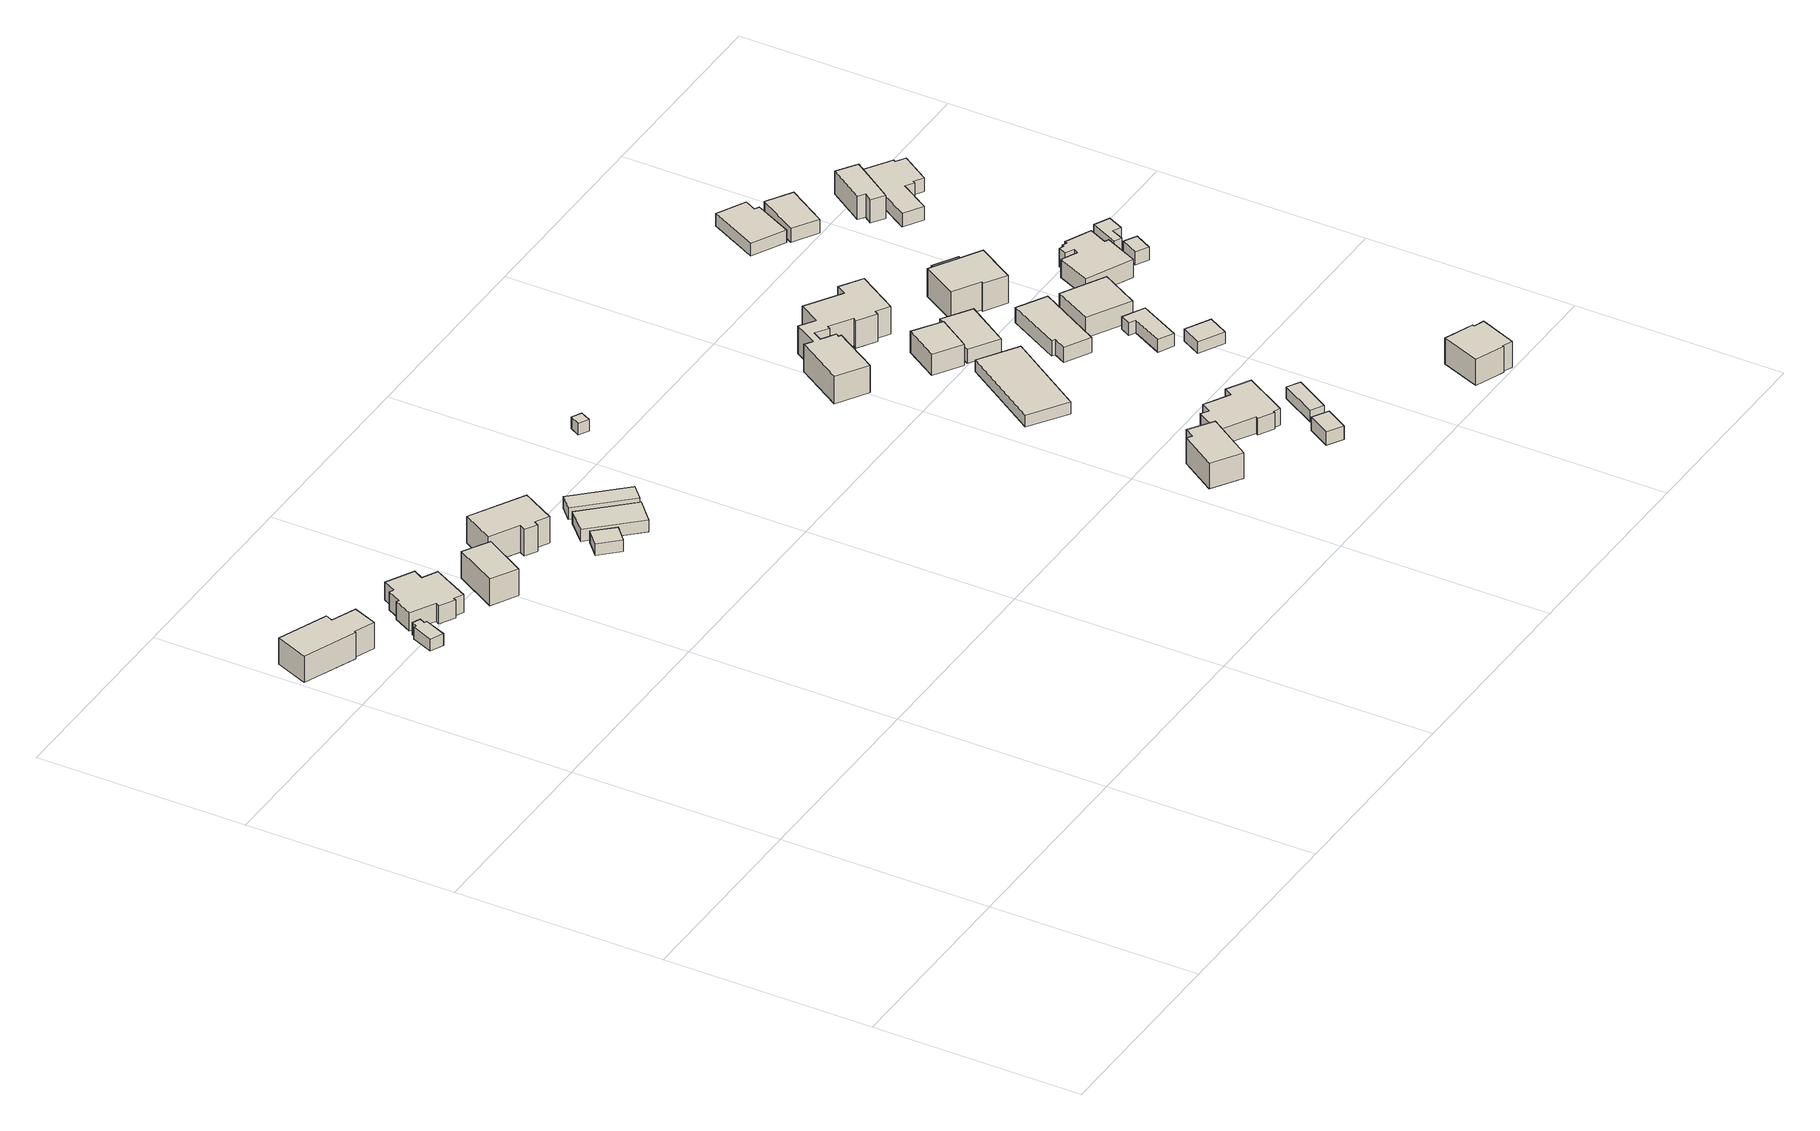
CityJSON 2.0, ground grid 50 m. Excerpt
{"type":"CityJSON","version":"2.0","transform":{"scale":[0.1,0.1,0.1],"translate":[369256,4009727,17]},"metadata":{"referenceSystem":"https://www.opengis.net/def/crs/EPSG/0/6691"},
"CityObjects":{
"building1":{"type":"Building","attributes":{"枝番":1,"利根川水系渡良瀬川洪水浸水想定区域（想定最大規模）.規模":"L2","利根川水系渡良瀬川洪水浸水想定区域（想定最大規模）.浸水ランク":"2","利根川水系渡良瀬川洪水浸水想定区域（想定最大規模）.浸水深":0.91,"利根川水系渡良瀬川洪水浸水想定区域（想定最大規模）.継続時間":5.9,"利根川水系利根川洪水浸水想定区域（計画規模）.規模":"L1","利根川水系利根川洪水浸水想定区域（計画規模）.浸水ランク":"3","利根川水系利根川洪水浸水想定区域（計画規模）.浸水深":3.62,"利根川水系利根川洪水浸水想定区域（想定最大規模）.規模":"L2","利根川水系利根川洪水浸水想定区域（想定最大規模）.浸水ランク":"3","利根川水系利根川洪水浸水想定区域（想定最大規模）.浸水深":4.74,"利根川水系谷田川洪水浸水想定区域（想定最大規模）.規模":"L2","利根川水系谷田川洪水浸水想定区域（想定最大規模）.浸水ランク":"2","利根川水系谷田川洪水浸水想定区域（想定最大規模）.浸水深":0.573,"measuredHeight":7.6,"BuildingDetails.prefecture":"10","BuildingDetails.city":"10207"},"geometry":[{"type":"Solid","lod":"1","boundaries":[[[[0,1,2,3,4,5,6,7]],[[6,8,9,7]],[[5,10,8,6]],[[4,11,10,5]],[[3,12,11,4]],[[2,13,12,3]],[[1,14,13,2]],[[0,15,14,1]],[[7,9,15,0]],[[8,10,11,12,13,14,15,9]]]]}]},
"building2":{"type":"Building","attributes":{"枝番":1,"利根川水系渡良瀬川洪水浸水想定区域（想定最大規模）.規模":"L2","利根川水系渡良瀬川洪水浸水想定区域（想定最大規模）.浸水ランク":"2","利根川水系渡良瀬川洪水浸水想定区域（想定最大規模）.浸水深":0.61,"利根川水系渡良瀬川洪水浸水想定区域（想定最大規模）.継続時間":12.5,"利根川水系利根川洪水浸水想定区域（計画規模）.規模":"L1","利根川水系利根川洪水浸水想定区域（計画規模）.浸水ランク":"3","利根川水系利根川洪水浸水想定区域（計画規模）.浸水深":3.33,"利根川水系利根川洪水浸水想定区域（想定最大規模）.規模":"L2","利根川水系利根川洪水浸水想定区域（想定最大規模）.浸水ランク":"3","利根川水系利根川洪水浸水想定区域（想定最大規模）.浸水深":4.46,"利根川水系谷田川洪水浸水想定区域（想定最大規模）.規模":"L2","利根川水系谷田川洪水浸水想定区域（想定最大規模）.浸水ランク":"1","利根川水系谷田川洪水浸水想定区域（想定最大規模）.浸水深":0.273,"利根川水系谷田川洪水浸水想定区域（想定最大規模）.継続時間":5.2,"usage":"411","BuildingDetails.prefecture":"10","BuildingDetails.city":"10207","BuildingDetails.surveyYear":2016},"geometry":[{"type":"Solid","lod":"1","boundaries":[[[[16,17,18,19,20,21,22,23]],[[22,24,25,23]],[[21,26,24,22]],[[20,27,26,21]],[[19,28,27,20]],[[18,29,28,19]],[[17,30,29,18]],[[16,31,30,17]],[[23,25,31,16]],[[24,26,27,28,29,30,31,25]]]]}]},
"building3":{"type":"Building","attributes":{"枝番":1,"利根川水系渡良瀬川洪水浸水想定区域（想定最大規模）.規模":"L2","利根川水系渡良瀬川洪水浸水想定区域（想定最大規模）.浸水ランク":"1","利根川水系渡良瀬川洪水浸水想定区域（想定最大規模）.浸水深":0.41,"利根川水系渡良瀬川洪水浸水想定区域（想定最大規模）.継続時間":11.8,"利根川水系利根川洪水浸水想定区域（計画規模）.規模":"L1","利根川水系利根川洪水浸水想定区域（計画規模）.浸水ランク":"3","利根川水系利根川洪水浸水想定区域（計画規模）.浸水深":3.13,"利根川水系利根川洪水浸水想定区域（想定最大規模）.規模":"L2","利根川水系利根川洪水浸水想定区域（想定最大規模）.浸水ランク":"3","利根川水系利根川洪水浸水想定区域（想定最大規模）.浸水深":4.25,"利根川水系谷田川洪水浸水想定区域（想定最大規模）.規模":"L2","利根川水系谷田川洪水浸水想定区域（想定最大規模）.浸水ランク":"1","利根川水系谷田川洪水浸水想定区域（想定最大規模）.浸水深":0.073,"利根川水系谷田川洪水浸水想定区域（想定最大規模）.継続時間":2.9,"usage":"411","measuredHeight":7,"BuildingDetails.prefecture":"10","BuildingDetails.city":"10207","BuildingDetails.surveyYear":2016},"geometry":[{"type":"Solid","lod":"1","boundaries":[[[[32,33,34,35,36,37,38,39,40,41,42,43,44,45]],[[44,46,47,45]],[[43,48,46,44]],[[42,49,48,43]],[[41,50,49,42]],[[40,51,50,41]],[[39,52,51,40]],[[38,53,52,39]],[[37,54,53,38]],[[36,55,54,37]],[[35,56,55,36]],[[34,57,56,35]],[[33,58,57,34]],[[32,59,58,33]],[[45,47,59,32]],[[46,48,49,50,51,52,53,54,55,56,57,58,59,47]]]]}]},
"building4":{"type":"Building","attributes":{"枝番":1,"利根川水系渡良瀬川洪水浸水想定区域（想定最大規模）.規模":"L2","利根川水系渡良瀬川洪水浸水想定区域（想定最大規模）.浸水ランク":"2","利根川水系渡良瀬川洪水浸水想定区域（想定最大規模）.浸水深":0.71,"利根川水系渡良瀬川洪水浸水想定区域（想定最大規模）.継続時間":11.8,"利根川水系利根川洪水浸水想定区域（計画規模）.規模":"L1","利根川水系利根川洪水浸水想定区域（計画規模）.浸水ランク":"3","利根川水系利根川洪水浸水想定区域（計画規模）.浸水深":3.43,"利根川水系利根川洪水浸水想定区域（想定最大規模）.規模":"L2","利根川水系利根川洪水浸水想定区域（想定最大規模）.浸水ランク":"3","利根川水系利根川洪水浸水想定区域（想定最大規模）.浸水深":4.55,"利根川水系谷田川洪水浸水想定区域（想定最大規模）.規模":"L2","利根川水系谷田川洪水浸水想定区域（想定最大規模）.浸水ランク":"1","利根川水系谷田川洪水浸水想定区域（想定最大規模）.浸水深":0.373,"利根川水系谷田川洪水浸水想定区域（想定最大規模）.継続時間":2.9,"usage":"411","measuredHeight":7.3,"BuildingDetails.prefecture":"10","BuildingDetails.city":"10207","BuildingDetails.surveyYear":2016},"geometry":[{"type":"Solid","lod":"1","boundaries":[[[[60,61,62,63]],[[62,64,65,63]],[[61,66,64,62]],[[60,67,66,61]],[[63,65,67,60]],[[64,66,67,65]]]]}]},
"building5":{"type":"Building","attributes":{"枝番":1,"利根川水系渡良瀬川洪水浸水想定区域（想定最大規模）.規模":"L2","利根川水系渡良瀬川洪水浸水想定区域（想定最大規模）.浸水ランク":"2","利根川水系渡良瀬川洪水浸水想定区域（想定最大規模）.浸水深":0.81,"利根川水系渡良瀬川洪水浸水想定区域（想定最大規模）.継続時間":14.6,"利根川水系利根川洪水浸水想定区域（計画規模）.規模":"L1","利根川水系利根川洪水浸水想定区域（計画規模）.浸水ランク":"3","利根川水系利根川洪水浸水想定区域（計画規模）.浸水深":3.52,"利根川水系利根川洪水浸水想定区域（想定最大規模）.規模":"L2","利根川水系利根川洪水浸水想定区域（想定最大規模）.浸水ランク":"3","利根川水系利根川洪水浸水想定区域（想定最大規模）.浸水深":4.64,"利根川水系谷田川洪水浸水想定区域（想定最大規模）.規模":"L2","利根川水系谷田川洪水浸水想定区域（想定最大規模）.浸水ランク":"1","利根川水系谷田川洪水浸水想定区域（想定最大規模）.浸水深":0.473,"利根川水系谷田川洪水浸水想定区域（想定最大規模）.継続時間":10.4,"usage":"411","measuredHeight":8.1,"BuildingDetails.prefecture":"10","BuildingDetails.city":"10207","BuildingDetails.surveyYear":2016},"geometry":[{"type":"Solid","lod":"1","boundaries":[[[[68,69,70,71,72,73,74,75]],[[74,76,77,75]],[[73,78,76,74]],[[72,79,78,73]],[[71,80,79,72]],[[70,81,80,71]],[[69,82,81,70]],[[68,83,82,69]],[[75,77,83,68]],[[76,78,79,80,81,82,83,77]]]]}]},
"building6":{"type":"Building","attributes":{"枝番":1,"利根川水系渡良瀬川洪水浸水想定区域（想定最大規模）.規模":"L2","利根川水系渡良瀬川洪水浸水想定区域（想定最大規模）.浸水ランク":"2","利根川水系渡良瀬川洪水浸水想定区域（想定最大規模）.浸水深":1.21,"利根川水系渡良瀬川洪水浸水想定区域（想定最大規模）.継続時間":18.2,"利根川水系利根川洪水浸水想定区域（計画規模）.規模":"L1","利根川水系利根川洪水浸水想定区域（計画規模）.浸水ランク":"3","利根川水系利根川洪水浸水想定区域（計画規模）.浸水深":3.92,"利根川水系利根川洪水浸水想定区域（想定最大規模）.規模":"L2","利根川水系利根川洪水浸水想定区域（想定最大規模）.浸水ランク":"4","利根川水系利根川洪水浸水想定区域（想定最大規模）.浸水深":5.04,"利根川水系谷田川洪水浸水想定区域（想定最大規模）.規模":"L2","利根川水系谷田川洪水浸水想定区域（想定最大規模）.浸水ランク":"2","利根川水系谷田川洪水浸水想定区域（想定最大規模）.浸水深":0.873,"利根川水系谷田川洪水浸水想定区域（想定最大規模）.継続時間":20.1,"measuredHeight":3.1,"BuildingDetails.prefecture":"10","BuildingDetails.city":"10207"},"geometry":[{"type":"Solid","lod":"1","boundaries":[[[[84,85,86,87]],[[86,88,89,87]],[[85,90,88,86]],[[84,91,90,85]],[[87,89,91,84]],[[88,90,91,89]]]]}]},
"building7":{"type":"Building","attributes":{"枝番":1,"利根川水系渡良瀬川洪水浸水想定区域（想定最大規模）.規模":"L2","利根川水系渡良瀬川洪水浸水想定区域（想定最大規模）.浸水ランク":"2","利根川水系渡良瀬川洪水浸水想定区域（想定最大規模）.浸水深":1.11,"利根川水系渡良瀬川洪水浸水想定区域（想定最大規模）.継続時間":14.6,"利根川水系利根川洪水浸水想定区域（計画規模）.規模":"L1","利根川水系利根川洪水浸水想定区域（計画規模）.浸水ランク":"3","利根川水系利根川洪水浸水想定区域（計画規模）.浸水深":3.82,"利根川水系利根川洪水浸水想定区域（想定最大規模）.規模":"L2","利根川水系利根川洪水浸水想定区域（想定最大規模）.浸水ランク":"3","利根川水系利根川洪水浸水想定区域（想定最大規模）.浸水深":4.94,"利根川水系谷田川洪水浸水想定区域（想定最大規模）.規模":"L2","利根川水系谷田川洪水浸水想定区域（想定最大規模）.浸水ランク":"2","利根川水系谷田川洪水浸水想定区域（想定最大規模）.浸水深":0.773,"利根川水系谷田川洪水浸水想定区域（想定最大規模）.継続時間":10.4,"measuredHeight":3.9,"BuildingDetails.prefecture":"10","BuildingDetails.city":"10207"},"geometry":[{"type":"Solid","lod":"1","boundaries":[[[[92,93,94,95]],[[94,96,97,95]],[[93,98,96,94]],[[92,99,98,93]],[[95,97,99,92]],[[96,98,99,97]]]]}]},
"building8":{"type":"Building","attributes":{"枝番":1,"利根川水系渡良瀬川洪水浸水想定区域（想定最大規模）.規模":"L2","利根川水系渡良瀬川洪水浸水想定区域（想定最大規模）.浸水ランク":"2","利根川水系渡良瀬川洪水浸水想定区域（想定最大規模）.浸水深":1.01,"利根川水系渡良瀬川洪水浸水想定区域（想定最大規模）.継続時間":14.6,"利根川水系利根川洪水浸水想定区域（計画規模）.規模":"L1","利根川水系利根川洪水浸水想定区域（計画規模）.浸水ランク":"3","利根川水系利根川洪水浸水想定区域（計画規模）.浸水深":3.72,"利根川水系利根川洪水浸水想定区域（想定最大規模）.規模":"L2","利根川水系利根川洪水浸水想定区域（想定最大規模）.浸水ランク":"3","利根川水系利根川洪水浸水想定区域（想定最大規模）.浸水深":4.84,"利根川水系谷田川洪水浸水想定区域（想定最大規模）.規模":"L2","利根川水系谷田川洪水浸水想定区域（想定最大規模）.浸水ランク":"2","利根川水系谷田川洪水浸水想定区域（想定最大規模）.浸水深":0.673,"利根川水系谷田川洪水浸水想定区域（想定最大規模）.継続時間":10.4,"measuredHeight":3.3,"BuildingDetails.prefecture":"10","BuildingDetails.city":"10207"},"geometry":[{"type":"Solid","lod":"1","boundaries":[[[[100,101,102,103]],[[102,104,105,103]],[[101,106,104,102]],[[100,107,106,101]],[[103,105,107,100]],[[104,106,107,105]]]]}]},
"building9":{"type":"Building","attributes":{"枝番":1,"利根川水系渡良瀬川洪水浸水想定区域（想定最大規模）.規模":"L2","利根川水系渡良瀬川洪水浸水想定区域（想定最大規模）.浸水ランク":"2","利根川水系渡良瀬川洪水浸水想定区域（想定最大規模）.浸水深":0.51,"利根川水系利根川洪水浸水想定区域（計画規模）.規模":"L1","利根川水系利根川洪水浸水想定区域（計画規模）.浸水ランク":"3","利根川水系利根川洪水浸水想定区域（計画規模）.浸水深":3.21,"利根川水系利根川洪水浸水想定区域（想定最大規模）.規模":"L2","利根川水系利根川洪水浸水想定区域（想定最大規模）.浸水ランク":"3","利根川水系利根川洪水浸水想定区域（想定最大規模）.浸水深":4.3,"利根川水系谷田川洪水浸水想定区域（想定最大規模）.規模":"L2","利根川水系谷田川洪水浸水想定区域（想定最大規模）.浸水ランク":"1","利根川水系谷田川洪水浸水想定区域（想定最大規模）.浸水深":0.173,"BuildingDetails.prefecture":"10","BuildingDetails.city":"10207"},"geometry":[{"type":"Solid","lod":"1","boundaries":[[[[108,109,110,111]],[[110,112,113,111]],[[109,114,112,110]],[[108,115,114,109]],[[111,113,115,108]],[[112,114,115,113]]]]}]},
"building10":{"type":"Building","attributes":{"枝番":1,"利根川水系渡良瀬川洪水浸水想定区域（想定最大規模）.規模":"L2","利根川水系渡良瀬川洪水浸水想定区域（想定最大規模）.浸水ランク":"1","利根川水系渡良瀬川洪水浸水想定区域（想定最大規模）.浸水深":0.41,"利根川水系渡良瀬川洪水浸水想定区域（想定最大規模）.継続時間":9.7,"利根川水系利根川洪水浸水想定区域（計画規模）.規模":"L1","利根川水系利根川洪水浸水想定区域（計画規模）.浸水ランク":"3","利根川水系利根川洪水浸水想定区域（計画規模）.浸水深":3.13,"利根川水系利根川洪水浸水想定区域（想定最大規模）.規模":"L2","利根川水系利根川洪水浸水想定区域（想定最大規模）.浸水ランク":"3","利根川水系利根川洪水浸水想定区域（想定最大規模）.浸水深":4.26,"利根川水系谷田川洪水浸水想定区域（想定最大規模）.規模":"L2","利根川水系谷田川洪水浸水想定区域（想定最大規模）.浸水ランク":"1","利根川水系谷田川洪水浸水想定区域（想定最大規模）.浸水深":0.073,"usage":"411","measuredHeight":7.9,"BuildingDetails.prefecture":"10","BuildingDetails.city":"10207","BuildingDetails.surveyYear":2016},"geometry":[{"type":"Solid","lod":"1","boundaries":[[[[116,117,118,119,120,121]],[[120,122,123,121]],[[119,124,122,120]],[[118,125,124,119]],[[117,126,125,118]],[[116,127,126,117]],[[121,123,127,116]],[[122,124,125,126,127,123]]]]}]},
"building11":{"type":"Building","attributes":{"枝番":1,"利根川水系渡良瀬川洪水浸水想定区域（想定最大規模）.規模":"L2","利根川水系渡良瀬川洪水浸水想定区域（想定最大規模）.浸水ランク":"1","利根川水系渡良瀬川洪水浸水想定区域（想定最大規模）.浸水深":0.12,"利根川水系渡良瀬川洪水浸水想定区域（想定最大規模）.継続時間":7.9,"利根川水系利根川洪水浸水想定区域（計画規模）.規模":"L1","利根川水系利根川洪水浸水想定区域（計画規模）.浸水ランク":"2","利根川水系利根川洪水浸水想定区域（計画規模）.浸水深":2.62,"利根川水系利根川洪水浸水想定区域（想定最大規模）.規模":"L2","利根川水系利根川洪水浸水想定区域（想定最大規模）.浸水ランク":"3","利根川水系利根川洪水浸水想定区域（想定最大規模）.浸水深":3.73,"利根川水系谷田川洪水浸水想定区域（想定最大規模）.規模":"L2","usage":"411","measuredHeight":5.4,"BuildingDetails.prefecture":"10","BuildingDetails.city":"10207","BuildingDetails.surveyYear":2016},"geometry":[{"type":"Solid","lod":"1","boundaries":[[[[128,129,130,131,132,133,134,135,136,137,138,139]],[[138,140,141,139]],[[137,142,140,138]],[[136,143,142,137]],[[135,144,143,136]],[[134,145,144,135]],[[133,146,145,134]],[[132,147,146,133]],[[131,148,147,132]],[[130,149,148,131]],[[129,150,149,130]],[[128,151,150,129]],[[139,141,151,128]],[[140,142,143,144,145,146,147,148,149,150,151,141]]]]}]},
"building12":{"type":"Building","attributes":{"枝番":1,"利根川水系渡良瀬川洪水浸水想定区域（想定最大規模）.規模":"L2","利根川水系渡良瀬川洪水浸水想定区域（想定最大規模）.浸水ランク":"1","利根川水系渡良瀬川洪水浸水想定区域（想定最大規模）.浸水深":0.31,"利根川水系渡良瀬川洪水浸水想定区域（想定最大規模）.継続時間":7.9,"利根川水系利根川洪水浸水想定区域（計画規模）.規模":"L1","利根川水系利根川洪水浸水想定区域（計画規模）.浸水ランク":"3","利根川水系利根川洪水浸水想定区域（計画規模）.浸水深":3.03,"利根川水系利根川洪水浸水想定区域（想定最大規模）.規模":"L2","利根川水系利根川洪水浸水想定区域（想定最大規模）.浸水ランク":"3","利根川水系利根川洪水浸水想定区域（想定最大規模）.浸水深":4.15,"利根川水系谷田川洪水浸水想定区域（想定最大規模）.規模":"L2","measuredHeight":4,"BuildingDetails.prefecture":"10","BuildingDetails.city":"10207"},"geometry":[{"type":"Solid","lod":"1","boundaries":[[[[152,153,154,155]],[[154,156,157,155]],[[153,158,156,154]],[[152,159,158,153]],[[155,157,159,152]],[[156,158,159,157]]]]}]},
"building13":{"type":"Building","attributes":{"枝番":1,"利根川水系渡良瀬川洪水浸水想定区域（想定最大規模）.規模":"L2","利根川水系渡良瀬川洪水浸水想定区域（想定最大規模）.浸水ランク":"2","利根川水系渡良瀬川洪水浸水想定区域（想定最大規模）.浸水深":0.81,"利根川水系渡良瀬川洪水浸水想定区域（想定最大規模）.継続時間":7.2,"利根川水系利根川洪水浸水想定区域（計画規模）.規模":"L1","利根川水系利根川洪水浸水想定区域（計画規模）.浸水ランク":"3","利根川水系利根川洪水浸水想定区域（計画規模）.浸水深":3.53,"利根川水系利根川洪水浸水想定区域（想定最大規模）.規模":"L2","利根川水系利根川洪水浸水想定区域（想定最大規模）.浸水ランク":"3","利根川水系利根川洪水浸水想定区域（想定最大規模）.浸水深":4.66,"利根川水系谷田川洪水浸水想定区域（想定最大規模）.規模":"L2","利根川水系谷田川洪水浸水想定区域（想定最大規模）.浸水ランク":"1","利根川水系谷田川洪水浸水想定区域（想定最大規模）.浸水深":0.473,"BuildingDetails.prefecture":"10","BuildingDetails.city":"10207"},"geometry":[{"type":"Solid","lod":"1","boundaries":[[[[160,161,162,163]],[[162,164,165,163]],[[161,166,164,162]],[[160,167,166,161]],[[163,165,167,160]],[[164,166,167,165]]]]}]},
"building14":{"type":"Building","attributes":{"枝番":1,"利根川水系渡良瀬川洪水浸水想定区域（想定最大規模）.規模":"L2","利根川水系渡良瀬川洪水浸水想定区域（想定最大規模）.浸水ランク":"1","利根川水系渡良瀬川洪水浸水想定区域（想定最大規模）.浸水深":0.42,"利根川水系利根川洪水浸水想定区域（計画規模）.規模":"L1","利根川水系利根川洪水浸水想定区域（計画規模）.浸水ランク":"3","利根川水系利根川洪水浸水想定区域（計画規模）.浸水深":3.12,"利根川水系利根川洪水浸水想定区域（想定最大規模）.規模":"L2","利根川水系利根川洪水浸水想定区域（想定最大規模）.浸水ランク":"3","利根川水系利根川洪水浸水想定区域（想定最大規模）.浸水深":4.23,"利根川水系谷田川洪水浸水想定区域（想定最大規模）.規模":"L2","利根川水系谷田川洪水浸水想定区域（想定最大規模）.浸水ランク":"1","利根川水系谷田川洪水浸水想定区域（想定最大規模）.浸水深":0.272,"usage":"411","measuredHeight":8.9,"BuildingDetails.prefecture":"10","BuildingDetails.city":"10207","BuildingDetails.surveyYear":2016},"geometry":[{"type":"Solid","lod":"1","boundaries":[[[[168,169,170,171,172,173,174,175,176,177,178,179,180,181,182,183,184,185,186,187,188,189]],[[188,190,191,189]],[[187,192,190,188]],[[186,193,192,187]],[[185,194,193,186]],[[184,195,194,185]],[[183,196,195,184]],[[182,197,196,183]],[[181,198,197,182]],[[180,199,198,181]],[[179,200,199,180]],[[178,201,200,179]],[[177,202,201,178]],[[176,203,202,177]],[[175,204,203,176]],[[174,205,204,175]],[[173,206,205,174]],[[172,207,206,173]],[[171,208,207,172]],[[170,209,208,171]],[[169,210,209,170]],[[168,211,210,169]],[[189,191,211,168]],[[190,192,193,194,195,196,197,198,199,200,201,202,203,204,205,206,207,208,209,210,211,191]]]]}]},
"building15":{"type":"Building","attributes":{"枝番":1,"利根川水系渡良瀬川洪水浸水想定区域（想定最大規模）.規模":"L2","利根川水系渡良瀬川洪水浸水想定区域（想定最大規模）.浸水ランク":"1","利根川水系渡良瀬川洪水浸水想定区域（想定最大規模）.浸水深":0.32,"利根川水系渡良瀬川洪水浸水想定区域（想定最大規模）.継続時間":7.9,"利根川水系利根川洪水浸水想定区域（計画規模）.規模":"L1","利根川水系利根川洪水浸水想定区域（計画規模）.浸水ランク":"3","利根川水系利根川洪水浸水想定区域（計画規模）.浸水深":3.03,"利根川水系利根川洪水浸水想定区域（想定最大規模）.規模":"L2","利根川水系利根川洪水浸水想定区域（想定最大規模）.浸水ランク":"3","利根川水系利根川洪水浸水想定区域（想定最大規模）.浸水深":4.15,"利根川水系谷田川洪水浸水想定区域（想定最大規模）.規模":"L2","利根川水系谷田川洪水浸水想定区域（想定最大規模）.浸水ランク":"1","利根川水系谷田川洪水浸水想定区域（想定最大規模）.浸水深":0.173,"BuildingDetails.prefecture":"10","BuildingDetails.city":"10207"},"geometry":[{"type":"Solid","lod":"1","boundaries":[[[[212,213,214,215]],[[214,216,217,215]],[[213,218,216,214]],[[212,219,218,213]],[[215,217,219,212]],[[216,218,219,217]]]]}]},
"building16":{"type":"Building","attributes":{"枝番":1,"利根川水系渡良瀬川洪水浸水想定区域（想定最大規模）.規模":"L2","利根川水系渡良瀬川洪水浸水想定区域（想定最大規模）.浸水ランク":"1","利根川水系渡良瀬川洪水浸水想定区域（想定最大規模）.浸水深":0.21,"利根川水系渡良瀬川洪水浸水想定区域（想定最大規模）.継続時間":9.4,"利根川水系利根川洪水浸水想定区域（計画規模）.規模":"L1","利根川水系利根川洪水浸水想定区域（計画規模）.浸水ランク":"2","利根川水系利根川洪水浸水想定区域（計画規模）.浸水深":2.92,"利根川水系利根川洪水浸水想定区域（想定最大規模）.規模":"L2","利根川水系利根川洪水浸水想定区域（想定最大規模）.浸水ランク":"3","利根川水系利根川洪水浸水想定区域（想定最大規模）.浸水深":4.03,"利根川水系谷田川洪水浸水想定区域（想定最大規模）.規模":"L2","利根川水系谷田川洪水浸水想定区域（想定最大規模）.浸水ランク":"1","利根川水系谷田川洪水浸水想定区域（想定最大規模）.浸水深":0.173,"usage":"411","measuredHeight":6.3,"BuildingDetails.prefecture":"10","BuildingDetails.city":"10207","BuildingDetails.surveyYear":2016},"geometry":[{"type":"Solid","lod":"1","boundaries":[[[[220,221,222,223]],[[222,224,225,223]],[[221,226,224,222]],[[220,227,226,221]],[[223,225,227,220]],[[224,226,227,225]]]]}]},
"building17":{"type":"Building","attributes":{"枝番":1,"利根川水系渡良瀬川洪水浸水想定区域（想定最大規模）.規模":"L2","利根川水系渡良瀬川洪水浸水想定区域（想定最大規模）.浸水ランク":"2","利根川水系渡良瀬川洪水浸水想定区域（想定最大規模）.浸水深":0.51,"利根川水系利根川洪水浸水想定区域（計画規模）.規模":"L1","利根川水系利根川洪水浸水想定区域（計画規模）.浸水ランク":"3","利根川水系利根川洪水浸水想定区域（計画規模）.浸水深":3.21,"利根川水系利根川洪水浸水想定区域（想定最大規模）.規模":"L2","利根川水系利根川洪水浸水想定区域（想定最大規模）.浸水ランク":"3","利根川水系利根川洪水浸水想定区域（想定最大規模）.浸水深":4.32,"利根川水系谷田川洪水浸水想定区域（想定最大規模）.規模":"L2","利根川水系谷田川洪水浸水想定区域（想定最大規模）.浸水ランク":"1","利根川水系谷田川洪水浸水想定区域（想定最大規模）.浸水深":0.173,"usage":"411","measuredHeight":5.3,"BuildingDetails.prefecture":"10","BuildingDetails.city":"10207","BuildingDetails.surveyYear":2016},"geometry":[{"type":"Solid","lod":"1","boundaries":[[[[228,229,230,231]],[[230,232,233,231]],[[229,234,232,230]],[[228,235,234,229]],[[231,233,235,228]],[[232,234,235,233]]]]}]},
"building18":{"type":"Building","attributes":{"枝番":1,"利根川水系渡良瀬川洪水浸水想定区域（想定最大規模）.規模":"L2","利根川水系渡良瀬川洪水浸水想定区域（想定最大規模）.浸水ランク":"2","利根川水系渡良瀬川洪水浸水想定区域（想定最大規模）.浸水深":0.51,"利根川水系利根川洪水浸水想定区域（計画規模）.規模":"L1","利根川水系利根川洪水浸水想定区域（計画規模）.浸水ランク":"3","利根川水系利根川洪水浸水想定区域（計画規模）.浸水深":3.21,"利根川水系利根川洪水浸水想定区域（想定最大規模）.規模":"L2","利根川水系利根川洪水浸水想定区域（想定最大規模）.浸水ランク":"3","利根川水系利根川洪水浸水想定区域（想定最大規模）.浸水深":4.32,"利根川水系谷田川洪水浸水想定区域（想定最大規模）.規模":"L2","利根川水系谷田川洪水浸水想定区域（想定最大規模）.浸水ランク":"1","利根川水系谷田川洪水浸水想定区域（想定最大規模）.浸水深":0.173,"usage":"411","measuredHeight":4.4,"BuildingDetails.prefecture":"10","BuildingDetails.city":"10207","BuildingDetails.surveyYear":2016},"geometry":[{"type":"Solid","lod":"1","boundaries":[[[[236,237,238,239,240,241]],[[240,242,243,241]],[[239,244,242,240]],[[238,245,244,239]],[[237,246,245,238]],[[236,247,246,237]],[[241,243,247,236]],[[242,244,245,246,247,243]]]]}]},
"building19":{"type":"Building","attributes":{"枝番":1,"利根川水系渡良瀬川洪水浸水想定区域（想定最大規模）.規模":"L2","利根川水系渡良瀬川洪水浸水想定区域（想定最大規模）.浸水ランク":"2","利根川水系渡良瀬川洪水浸水想定区域（想定最大規模）.浸水深":0.62,"利根川水系渡良瀬川洪水浸水想定区域（想定最大規模）.継続時間":7.3,"利根川水系利根川洪水浸水想定区域（計画規模）.規模":"L1","利根川水系利根川洪水浸水想定区域（計画規模）.浸水ランク":"3","利根川水系利根川洪水浸水想定区域（計画規模）.浸水深":3.31,"利根川水系利根川洪水浸水想定区域（想定最大規模）.規模":"L2","利根川水系利根川洪水浸水想定区域（想定最大規模）.浸水ランク":"3","利根川水系利根川洪水浸水想定区域（想定最大規模）.浸水深":4.41,"利根川水系谷田川洪水浸水想定区域（想定最大規模）.規模":"L2","利根川水系谷田川洪水浸水想定区域（想定最大規模）.浸水ランク":"1","利根川水系谷田川洪水浸水想定区域（想定最大規模）.浸水深":0.273,"measuredHeight":5,"BuildingDetails.prefecture":"10","BuildingDetails.city":"10207"},"geometry":[{"type":"Solid","lod":"1","boundaries":[[[[248,249,250,251,252,253]],[[252,254,255,253]],[[251,256,254,252]],[[250,257,256,251]],[[249,258,257,250]],[[248,259,258,249]],[[253,255,259,248]],[[254,256,257,258,259,255]]]]}]},
"building20":{"type":"Building","attributes":{"枝番":1,"利根川水系渡良瀬川洪水浸水想定区域（想定最大規模）.規模":"L2","利根川水系渡良瀬川洪水浸水想定区域（想定最大規模）.浸水ランク":"2","利根川水系渡良瀬川洪水浸水想定区域（想定最大規模）.浸水深":0.62,"利根川水系利根川洪水浸水想定区域（計画規模）.規模":"L1","利根川水系利根川洪水浸水想定区域（計画規模）.浸水ランク":"3","利根川水系利根川洪水浸水想定区域（計画規模）.浸水深":3.31,"利根川水系利根川洪水浸水想定区域（想定最大規模）.規模":"L2","利根川水系利根川洪水浸水想定区域（想定最大規模）.浸水ランク":"3","利根川水系利根川洪水浸水想定区域（想定最大規模）.浸水深":4.41,"利根川水系谷田川洪水浸水想定区域（想定最大規模）.規模":"L2","利根川水系谷田川洪水浸水想定区域（想定最大規模）.浸水ランク":"1","利根川水系谷田川洪水浸水想定区域（想定最大規模）.浸水深":0.273,"BuildingDetails.prefecture":"10","BuildingDetails.city":"10207"},"geometry":[{"type":"Solid","lod":"1","boundaries":[[[[260,261,262,263]],[[262,264,265,263]],[[261,266,264,262]],[[260,267,266,261]],[[263,265,267,260]],[[264,266,267,265]]]]}]},
"building21":{"type":"Building","attributes":{"枝番":1,"利根川水系渡良瀬川洪水浸水想定区域（想定最大規模）.規模":"L2","利根川水系渡良瀬川洪水浸水想定区域（想定最大規模）.浸水ランク":"1","利根川水系渡良瀬川洪水浸水想定区域（想定最大規模）.浸水深":0.32,"利根川水系渡良瀬川洪水浸水想定区域（想定最大規模）.継続時間":7.3,"利根川水系利根川洪水浸水想定区域（計画規模）.規模":"L1","利根川水系利根川洪水浸水想定区域（計画規模）.浸水ランク":"3","利根川水系利根川洪水浸水想定区域（計画規模）.浸水深":3,"利根川水系利根川洪水浸水想定区域（想定最大規模）.規模":"L2","利根川水系利根川洪水浸水想定区域（想定最大規模）.浸水ランク":"3","利根川水系利根川洪水浸水想定区域（想定最大規模）.浸水深":4.1,"利根川水系谷田川洪水浸水想定区域（想定最大規模）.規模":"L2","利根川水系谷田川洪水浸水想定区域（想定最大規模）.浸水ランク":"1","利根川水系谷田川洪水浸水想定区域（想定最大規模）.浸水深":0.172,"usage":"411","measuredHeight":6.3,"BuildingDetails.prefecture":"10","BuildingDetails.city":"10207","BuildingDetails.surveyYear":2016},"geometry":[{"type":"Solid","lod":"1","boundaries":[[[[268,269,270,271]],[[270,272,273,271]],[[269,274,272,270]],[[268,275,274,269]],[[271,273,275,268]],[[272,274,275,273]]]]}]},
"building22":{"type":"Building","attributes":{"枝番":1,"利根川水系渡良瀬川洪水浸水想定区域（想定最大規模）.規模":"L2","利根川水系渡良瀬川洪水浸水想定区域（想定最大規模）.浸水ランク":"1","利根川水系渡良瀬川洪水浸水想定区域（想定最大規模）.浸水深":0.21,"利根川水系利根川洪水浸水想定区域（計画規模）.規模":"L1","利根川水系利根川洪水浸水想定区域（計画規模）.浸水ランク":"2","利根川水系利根川洪水浸水想定区域（計画規模）.浸水深":2.9,"利根川水系利根川洪水浸水想定区域（想定最大規模）.規模":"L2","利根川水系利根川洪水浸水想定区域（想定最大規模）.浸水ランク":"3","利根川水系利根川洪水浸水想定区域（想定最大規模）.浸水深":4,"利根川水系谷田川洪水浸水想定区域（想定最大規模）.規模":"L2","利根川水系谷田川洪水浸水想定区域（想定最大規模）.浸水ランク":"1","利根川水系谷田川洪水浸水想定区域（想定最大規模）.浸水深":0.072,"usage":"411","measuredHeight":8.3,"BuildingDetails.prefecture":"10","BuildingDetails.city":"10207","BuildingDetails.surveyYear":2016},"geometry":[{"type":"Solid","lod":"1","boundaries":[[[[276,277,278,279,280,281]],[[280,282,283,281]],[[279,284,282,280]],[[278,285,284,279]],[[277,286,285,278]],[[276,287,286,277]],[[281,283,287,276]],[[282,284,285,286,287,283]]]]}]},
"building23":{"type":"Building","attributes":{"枝番":1,"利根川水系渡良瀬川洪水浸水想定区域（想定最大規模）.規模":"L2","利根川水系渡良瀬川洪水浸水想定区域（想定最大規模）.浸水ランク":"1","利根川水系渡良瀬川洪水浸水想定区域（想定最大規模）.浸水深":0.42,"利根川水系渡良瀬川洪水浸水想定区域（想定最大規模）.継続時間":1.2,"利根川水系利根川洪水浸水想定区域（計画規模）.規模":"L1","利根川水系利根川洪水浸水想定区域（計画規模）.浸水ランク":"3","利根川水系利根川洪水浸水想定区域（計画規模）.浸水深":3.12,"利根川水系利根川洪水浸水想定区域（想定最大規模）.規模":"L2","利根川水系利根川洪水浸水想定区域（想定最大規模）.浸水ランク":"3","利根川水系利根川洪水浸水想定区域（想定最大規模）.浸水深":4.23,"利根川水系谷田川洪水浸水想定区域（想定最大規模）.規模":"L2","利根川水系谷田川洪水浸水想定区域（想定最大規模）.浸水ランク":"1","利根川水系谷田川洪水浸水想定区域（想定最大規模）.浸水深":0.073,"usage":"411","measuredHeight":7.7,"BuildingDetails.prefecture":"10","BuildingDetails.city":"10207","BuildingDetails.surveyYear":2016},"geometry":[{"type":"Solid","lod":"1","boundaries":[[[[288,289,290,291,292,293,294,295]],[[294,296,297,295]],[[293,298,296,294]],[[292,299,298,293]],[[291,300,299,292]],[[290,301,300,291]],[[289,302,301,290]],[[288,303,302,289]],[[295,297,303,288]],[[296,298,299,300,301,302,303,297]]]]}]},
"building24":{"type":"Building","attributes":{"枝番":1,"利根川水系渡良瀬川洪水浸水想定区域（想定最大規模）.規模":"L2","利根川水系渡良瀬川洪水浸水想定区域（想定最大規模）.浸水ランク":"1","利根川水系渡良瀬川洪水浸水想定区域（想定最大規模）.浸水深":0.31,"利根川水系利根川洪水浸水想定区域（計画規模）.規模":"L1","利根川水系利根川洪水浸水想定区域（計画規模）.浸水ランク":"3","利根川水系利根川洪水浸水想定区域（計画規模）.浸水深":3,"利根川水系利根川洪水浸水想定区域（想定最大規模）.規模":"L2","利根川水系利根川洪水浸水想定区域（想定最大規模）.浸水ランク":"3","利根川水系利根川洪水浸水想定区域（想定最大規模）.浸水深":4.1,"利根川水系谷田川洪水浸水想定区域（想定最大規模）.規模":"L2","利根川水系谷田川洪水浸水想定区域（想定最大規模）.浸水ランク":"1","利根川水系谷田川洪水浸水想定区域（想定最大規模）.浸水深":0.372,"usage":"411","measuredHeight":4.3,"BuildingDetails.prefecture":"10","BuildingDetails.city":"10207","BuildingDetails.surveyYear":2016},"geometry":[{"type":"Solid","lod":"1","boundaries":[[[[304,305,306,307]],[[306,308,309,307]],[[305,310,308,306]],[[304,311,310,305]],[[307,309,311,304]],[[308,310,311,309]]]]}]},
"building25":{"type":"Building","attributes":{"枝番":1,"利根川水系渡良瀬川洪水浸水想定区域（想定最大規模）.規模":"L2","利根川水系渡良瀬川洪水浸水想定区域（想定最大規模）.浸水ランク":"2","利根川水系渡良瀬川洪水浸水想定区域（想定最大規模）.浸水深":0.71,"利根川水系渡良瀬川洪水浸水想定区域（想定最大規模）.継続時間":3.1,"利根川水系利根川洪水浸水想定区域（計画規模）.規模":"L1","利根川水系利根川洪水浸水想定区域（計画規模）.浸水ランク":"3","利根川水系利根川洪水浸水想定区域（計画規模）.浸水深":3.39,"利根川水系利根川洪水浸水想定区域（想定最大規模）.規模":"L2","利根川水系利根川洪水浸水想定区域（想定最大規模）.浸水ランク":"3","利根川水系利根川洪水浸水想定区域（想定最大規模）.浸水深":4.48,"利根川水系谷田川洪水浸水想定区域（想定最大規模）.規模":"L2","利根川水系谷田川洪水浸水想定区域（想定最大規模）.浸水ランク":"1","利根川水系谷田川洪水浸水想定区域（想定最大規模）.浸水深":0.372,"usage":"411","measuredHeight":4.4,"BuildingDetails.prefecture":"10","BuildingDetails.city":"10207","BuildingDetails.surveyYear":2016},"geometry":[{"type":"Solid","lod":"1","boundaries":[[[[312,313,314,315,316,317]],[[316,318,319,317]],[[315,320,318,316]],[[314,321,320,315]],[[313,322,321,314]],[[312,323,322,313]],[[317,319,323,312]],[[318,320,321,322,323,319]]]]}]},
"building26":{"type":"Building","attributes":{"枝番":1,"利根川水系渡良瀬川洪水浸水想定区域（想定最大規模）.規模":"L2","利根川水系渡良瀬川洪水浸水想定区域（想定最大規模）.浸水ランク":"1","利根川水系渡良瀬川洪水浸水想定区域（想定最大規模）.浸水深":0.22,"利根川水系利根川洪水浸水想定区域（計画規模）.規模":"L1","利根川水系利根川洪水浸水想定区域（計画規模）.浸水ランク":"2","利根川水系利根川洪水浸水想定区域（計画規模）.浸水深":2.9,"利根川水系利根川洪水浸水想定区域（想定最大規模）.規模":"L2","利根川水系利根川洪水浸水想定区域（想定最大規模）.浸水ランク":"3","利根川水系利根川洪水浸水想定区域（想定最大規模）.浸水深":4,"利根川水系谷田川洪水浸水想定区域（想定最大規模）.規模":"L2","利根川水系谷田川洪水浸水想定区域（想定最大規模）.浸水ランク":"1","利根川水系谷田川洪水浸水想定区域（想定最大規模）.浸水深":0.172,"usage":"411","measuredHeight":6.9,"BuildingDetails.prefecture":"10","BuildingDetails.city":"10207","BuildingDetails.surveyYear":2016},"geometry":[{"type":"Solid","lod":"1","boundaries":[[[[324,325,326,327,328,329,330,331,332,333,334,335,336,337]],[[336,338,339,337]],[[335,340,338,336]],[[334,341,340,335]],[[333,342,341,334]],[[332,343,342,333]],[[331,344,343,332]],[[330,345,344,331]],[[329,346,345,330]],[[328,347,346,329]],[[327,348,347,328]],[[326,349,348,327]],[[325,350,349,326]],[[324,351,350,325]],[[337,339,351,324]],[[338,340,341,342,343,344,345,346,347,348,349,350,351,339]]]]}]},
"building27":{"type":"Building","attributes":{"枝番":1,"利根川水系渡良瀬川洪水浸水想定区域（想定最大規模）.規模":"L2","利根川水系渡良瀬川洪水浸水想定区域（想定最大規模）.浸水ランク":"2","利根川水系渡良瀬川洪水浸水想定区域（想定最大規模）.浸水深":0.51,"利根川水系渡良瀬川洪水浸水想定区域（想定最大規模）.継続時間":3.1,"利根川水系利根川洪水浸水想定区域（計画規模）.規模":"L1","利根川水系利根川洪水浸水想定区域（計画規模）.浸水ランク":"3","利根川水系利根川洪水浸水想定区域（計画規模）.浸水深":3.21,"利根川水系利根川洪水浸水想定区域（想定最大規模）.規模":"L2","利根川水系利根川洪水浸水想定区域（想定最大規模）.浸水ランク":"3","利根川水系利根川洪水浸水想定区域（想定最大規模）.浸水深":4.31,"利根川水系谷田川洪水浸水想定区域（想定最大規模）.規模":"L2","利根川水系谷田川洪水浸水想定区域（想定最大規模）.浸水ランク":"1","利根川水系谷田川洪水浸水想定区域（想定最大規模）.浸水深":0.172,"usage":"411","measuredHeight":3.7,"BuildingDetails.prefecture":"10","BuildingDetails.city":"10207","BuildingDetails.surveyYear":2016},"geometry":[{"type":"Solid","lod":"1","boundaries":[[[[352,353,354,355]],[[354,356,357,355]],[[353,358,356,354]],[[352,359,358,353]],[[355,357,359,352]],[[356,358,359,357]]]]}]},
"building28":{"type":"Building","attributes":{"枝番":1,"利根川水系渡良瀬川洪水浸水想定区域（想定最大規模）.規模":"L2","利根川水系渡良瀬川洪水浸水想定区域（想定最大規模）.浸水ランク":"1","利根川水系渡良瀬川洪水浸水想定区域（想定最大規模）.浸水深":0.22,"利根川水系利根川洪水浸水想定区域（計画規模）.規模":"L1","利根川水系利根川洪水浸水想定区域（計画規模）.浸水ランク":"2","利根川水系利根川洪水浸水想定区域（計画規模）.浸水深":2.9,"利根川水系利根川洪水浸水想定区域（想定最大規模）.規模":"L2","利根川水系利根川洪水浸水想定区域（想定最大規模）.浸水ランク":"3","利根川水系利根川洪水浸水想定区域（想定最大規模）.浸水深":4,"利根川水系谷田川洪水浸水想定区域（想定最大規模）.規模":"L2","利根川水系谷田川洪水浸水想定区域（想定最大規模）.浸水ランク":"1","利根川水系谷田川洪水浸水想定区域（想定最大規模）.浸水深":0.272,"usage":"411","measuredHeight":3.5,"BuildingDetails.prefecture":"10","BuildingDetails.city":"10207","BuildingDetails.surveyYear":2016},"geometry":[{"type":"Solid","lod":"1","boundaries":[[[[360,361,362,363]],[[362,364,365,363]],[[361,366,364,362]],[[360,367,366,361]],[[363,365,367,360]],[[364,366,367,365]]]]}]},
"building29":{"type":"Building","attributes":{"枝番":1,"利根川水系渡良瀬川洪水浸水想定区域（想定最大規模）.規模":"L2","利根川水系渡良瀬川洪水浸水想定区域（想定最大規模）.浸水ランク":"1","利根川水系渡良瀬川洪水浸水想定区域（想定最大規模）.浸水深":0.22,"利根川水系利根川洪水浸水想定区域（計画規模）.規模":"L1","利根川水系利根川洪水浸水想定区域（計画規模）.浸水ランク":"2","利根川水系利根川洪水浸水想定区域（計画規模）.浸水深":2.9,"利根川水系利根川洪水浸水想定区域（想定最大規模）.規模":"L2","利根川水系利根川洪水浸水想定区域（想定最大規模）.浸水ランク":"3","利根川水系利根川洪水浸水想定区域（想定最大規模）.浸水深":4,"利根川水系谷田川洪水浸水想定区域（想定最大規模）.規模":"L2","利根川水系谷田川洪水浸水想定区域（想定最大規模）.浸水ランク":"1","利根川水系谷田川洪水浸水想定区域（想定最大規模）.浸水深":0.072,"usage":"411","BuildingDetails.prefecture":"10","BuildingDetails.city":"10207","BuildingDetails.surveyYear":2016},"geometry":[{"type":"Solid","lod":"1","boundaries":[[[[368,369,370,371,372,373]],[[372,374,375,373]],[[371,376,374,372]],[[370,377,376,371]],[[369,378,377,370]],[[368,379,378,369]],[[373,375,379,368]],[[374,376,377,378,379,375]]]]}]},
"building30":{"type":"Building","attributes":{"枝番":1,"利根川水系渡良瀬川洪水浸水想定区域（想定最大規模）.規模":"L2","利根川水系渡良瀬川洪水浸水想定区域（想定最大規模）.浸水ランク":"2","利根川水系渡良瀬川洪水浸水想定区域（想定最大規模）.浸水深":0.52,"利根川水系渡良瀬川洪水浸水想定区域（想定最大規模）.継続時間":3.7,"利根川水系利根川洪水浸水想定区域（計画規模）.規模":"L1","利根川水系利根川洪水浸水想定区域（計画規模）.浸水ランク":"3","利根川水系利根川洪水浸水想定区域（計画規模）.浸水深":3.2,"利根川水系利根川洪水浸水想定区域（想定最大規模）.規模":"L2","利根川水系利根川洪水浸水想定区域（想定最大規模）.浸水ランク":"3","利根川水系利根川洪水浸水想定区域（想定最大規模）.浸水深":4.29,"利根川水系谷田川洪水浸水想定区域（想定最大規模）.規模":"L2","利根川水系谷田川洪水浸水想定区域（想定最大規模）.浸水ランク":"1","利根川水系谷田川洪水浸水想定区域（想定最大規模）.浸水深":0.172,"usage":"411","measuredHeight":6.5,"BuildingDetails.prefecture":"10","BuildingDetails.city":"10207","BuildingDetails.surveyYear":2016},"geometry":[{"type":"Solid","lod":"1","boundaries":[[[[380,381,382,383,384,385]],[[384,386,387,385]],[[383,388,386,384]],[[382,389,388,383]],[[381,390,389,382]],[[380,391,390,381]],[[385,387,391,380]],[[386,388,389,390,391,387]]]]}]},
"building31":{"type":"Building","attributes":{"枝番":1,"利根川水系渡良瀬川洪水浸水想定区域（想定最大規模）.規模":"L2","利根川水系渡良瀬川洪水浸水想定区域（想定最大規模）.浸水ランク":"1","利根川水系渡良瀬川洪水浸水想定区域（想定最大規模）.浸水深":0.41,"利根川水系渡良瀬川洪水浸水想定区域（想定最大規模）.継続時間":3.7,"利根川水系利根川洪水浸水想定区域（計画規模）.規模":"L1","利根川水系利根川洪水浸水想定区域（計画規模）.浸水ランク":"3","利根川水系利根川洪水浸水想定区域（計画規模）.浸水深":3.1,"利根川水系利根川洪水浸水想定区域（想定最大規模）.規模":"L2","利根川水系利根川洪水浸水想定区域（想定最大規模）.浸水ランク":"3","利根川水系利根川洪水浸水想定区域（想定最大規模）.浸水深":4.19,"利根川水系谷田川洪水浸水想定区域（想定最大規模）.規模":"L2","利根川水系谷田川洪水浸水想定区域（想定最大規模）.浸水ランク":"1","利根川水系谷田川洪水浸水想定区域（想定最大規模）.浸水深":0.072,"usage":"411","measuredHeight":5,"BuildingDetails.prefecture":"10","BuildingDetails.city":"10207","BuildingDetails.surveyYear":2016},"geometry":[{"type":"Solid","lod":"1","boundaries":[[[[392,393,394,395,396,397,398,399,400,401,402]],[[401,403,404,402]],[[400,405,403,401]],[[399,406,405,400]],[[398,407,406,399]],[[397,408,407,398]],[[396,409,408,397]],[[395,410,409,396]],[[394,411,410,395]],[[393,412,411,394]],[[392,413,412,393]],[[402,404,413,392]],[[403,405,406,407,408,409,410,411,412,413,404]]]]}]}
},
"vertices":[
[136,1595,11],[134,1591,11],[6,1643,11],[38,1722,11],[157,1674,11],[150,1657,11],[208,1633,11],[185,1575,11],[208,1633,78],[185,1575,78],[150,1657,78],[157,1674,78],[38,1722,78],[6,1643,78],[134,1591,78],[136,1595,78],
[234,1469,11],[256,1521,11],[263,1518,11],[269,1531,11],[288,1523,11],[282,1510,11],[288,1507,11],[266,1455,11],[288,1507,41],[266,1455,41],[282,1510,41],[288,1523,41],[269,1531,41],[263,1518,41],[256,1521,41],[234,1469,41],
[368,1488,11],[365,1481,11],[328,1501,11],[334,1511,11],[276,1542,11],[300,1587,11],[305,1584,11],[323,1617,11],[333,1612,11],[349,1642,11],[414,1607,11],[401,1583,11],[437,1564,11],[390,1476,11],[437,1564,57],[390,1476,57],[401,1583,57],[414,1607,57],[349,1642,57],[333,1612,57],[323,1617,57],[305,1584,57],[300,1587,57],[276,1542,57],[334,1511,57],[328,1501,57],[365,1481,57],[368,1488,57],
[442,1443,8],[501,1544,8],[563,1508,8],[504,1408,8],[563,1508,76],[504,1408,76],[501,1544,76],[442,1443,76],
[668,1462,9],[661,1451,9],[633,1467,9],[641,1482,9],[573,1520,9],[616,1596,9],[745,1524,9],[700,1444,9],[745,1524,77],[700,1444,77],[616,1596,77],[573,1520,77],[641,1482,77],[633,1467,77],[661,1451,77],[668,1462,77],
[711,1341,6],[747,1374,6],[787,1329,6],[752,1297,6],[787,1329,36],[752,1297,36],[747,1374,36],[711,1341,36],
[741,1393,6],[790,1440,6],[891,1332,6],[841,1286,6],[891,1332,36],[841,1286,36],[790,1440,36],[741,1393,36],
[796,1454,7],[827,1483,7],[932,1370,7],[901,1341,7],[932,1370,37],[901,1341,37],[827,1483,37],[796,1454,37],
[1066,1581,13],[1080,1605,13],[1103,1593,13],[1090,1568,13],[1103,1593,43],[1090,1568,43],[1080,1605,43],[1066,1581,43],
[1540,337,13],[1597,424,13],[1609,416,13],[1623,438,13],[1680,400,13],[1609,292,13],[1680,400,78],[1609,292,78],[1623,438,78],[1609,416,78],[1597,424,78],[1540,337,78],
[1794,325,16],[1792,321,16],[1756,341,16],[1760,347,16],[1678,394,16],[1714,455,16],[1731,444,16],[1745,467,16],[1804,433,16],[1816,453,16],[1871,421,16],[1811,318,16],[1871,421,58],[1811,318,58],[1816,453,58],[1804,433,58],[1745,467,58],[1731,444,58],[1714,455,58],[1678,394,58],[1760,347,58],[1756,341,58],[1792,321,58],[1794,325,58],
[1796,200,14],[1828,254,14],[1865,232,14],[1833,178,14],[1865,232,48],[1833,178,48],[1828,254,48],[1796,200,48],
[1550,782,11],[1675,972,11],[1765,913,11],[1639,723,11],[1765,913,41],[1639,723,41],[1675,972,41],[1550,782,41],
[1425,1169,14],[1496,1282,14],[1514,1270,14],[1548,1325,14],[1584,1302,14],[1615,1352,14],[1699,1299,14],[1713,1322,14],[1766,1289,14],[1704,1190,14],[1673,1210,14],[1667,1201,14],[1623,1229,14],[1629,1237,14],[1577,1270,14],[1572,1263,14],[1542,1283,14],[1529,1261,14],[1562,1241,14],[1557,1233,14],[1563,1230,14],[1497,1124,14],[1563,1230,84],[1497,1124,84],[1557,1233,84],[1562,1241,84],[1529,1261,84],[1542,1283,84],[1572,1263,84],[1577,1270,84],[1629,1237,84],[1623,1229,84],[1667,1201,84],[1673,1210,84],[1704,1190,84],[1766,1289,84],[1713,1322,84],[1699,1299,84],[1615,1352,84],[1584,1302,84],[1548,1325,84],[1514,1270,84],[1496,1282,84],[1425,1169,84],
[1852,269,15],[1902,355,15],[1932,337,15],[1881,252,15],[1932,337,45],[1881,252,45],[1902,355,45],[1852,269,45],
[1614,1042,14],[1666,1122,14],[1731,1079,14],[1679,1000,14],[1731,1079,68],[1679,1000,68],[1666,1122,68],[1614,1042,68],
[1690,1000,13],[1758,1104,13],[1825,1060,13],[1758,956,13],[1825,1060,49],[1758,956,49],[1758,1104,49],[1690,1000,49],
[1791,825,13],[1807,854,13],[1799,859,13],[1868,984,13],[1937,945,13],[1851,792,13],[1937,945,52],[1851,792,52],[1868,984,52],[1799,859,52],[1807,854,52],[1791,825,52],
[1920,672,13],[1959,747,13],[1943,755,13],[1956,779,13],[2008,752,13],[1956,653,13],[2008,752,45],[1956,653,45],[1956,779,45],[1943,755,45],[1959,747,45],[1920,672,45],
[1956,597,13],[1983,645,13],[2042,613,13],[2016,565,13],[2042,613,43],[2016,565,43],[1983,645,43],[1956,597,43],
[1890,828,14],[1940,919,14],[2042,863,14],[1991,772,14],[2042,863,66],[1991,772,66],[1940,919,66],[1890,828,66],
[1867,1061,16],[1870,1066,16],[1807,1105,16],[1858,1189,16],[1973,1120,16],[1919,1030,16],[1973,1120,87],[1919,1030,87],[1858,1189,87],[1807,1105,87],[1870,1066,87],[1867,1061,87],
[2210,10,13],[2209,7,13],[2139,34,13],[2176,129,13],[2246,102,13],[2244,97,13],[2269,88,13],[2234,0,13],[2269,88,79],[2234,0,79],[2244,97,79],[2246,102,79],[2176,129,79],[2139,34,79],[2209,7,79],[2210,10,79],
[1890,1173,14],[1913,1211,14],[1970,1177,14],[1947,1138,14],[1970,1177,53],[1947,1138,53],[1913,1211,53],[1890,1173,53],
[1810,1585,12],[1870,1702,12],[1938,1667,12],[1924,1640,12],[1935,1634,12],[1890,1544,12],[1935,1634,44],[1890,1544,44],[1924,1640,44],[1938,1667,44],[1870,1702,44],[1810,1585,44],
[2020,901,14],[2057,981,14],[2095,963,14],[2101,974,14],[2081,984,14],[2090,1004,14],[2102,999,14],[2104,1004,14],[2115,999,14],[2117,1005,14],[2179,977,14],[2158,933,14],[2168,929,14],[2131,849,14],[2168,929,60],[2131,849,60],[2158,933,60],[2179,977,60],[2117,1005,60],[2115,999,60],[2104,1004,60],[2102,999,60],[2090,1004,60],[2081,984,60],[2101,974,60],[2095,963,60],[2057,981,60],[2020,901,60],
[1893,1536,13],[1953,1632,13],[2012,1595,13],[1952,1499,13],[2012,1595,48],[1952,1499,48],[1953,1632,48],[1893,1536,48],
[2172,867,14],[2194,909,14],[2224,892,14],[2202,851,14],[2224,892,47],[2202,851,47],[2194,909,47],[2172,867,47],
[2188,927,14],[2220,994,14],[2257,976,14],[2239,939,14],[2220,948,14],[2206,919,14],[2220,948,44],[2206,919,44],[2239,939,44],[2257,976,44],[2220,994,44],[2188,927,44],
[2036,1425,13],[2049,1444,13],[2033,1455,13],[2091,1541,13],[2137,1510,13],[2066,1405,13],[2137,1510,72],[2066,1405,72],[2091,1541,72],[2033,1455,72],[2049,1444,72],[2036,1425,72],
[2055,1360,13],[2097,1427,13],[2151,1512,13],[2216,1470,13],[2213,1465,13],[2235,1451,13],[2190,1382,13],[2168,1396,13],[2165,1391,13],[2145,1404,13],[2100,1332,13],[2145,1404,48],[2100,1332,48],[2165,1391,48],[2168,1396,48],[2190,1382,48],[2235,1451,48],[2213,1465,48],[2216,1470,48],[2151,1512,48],[2097,1427,48],[2055,1360,48]
]}
